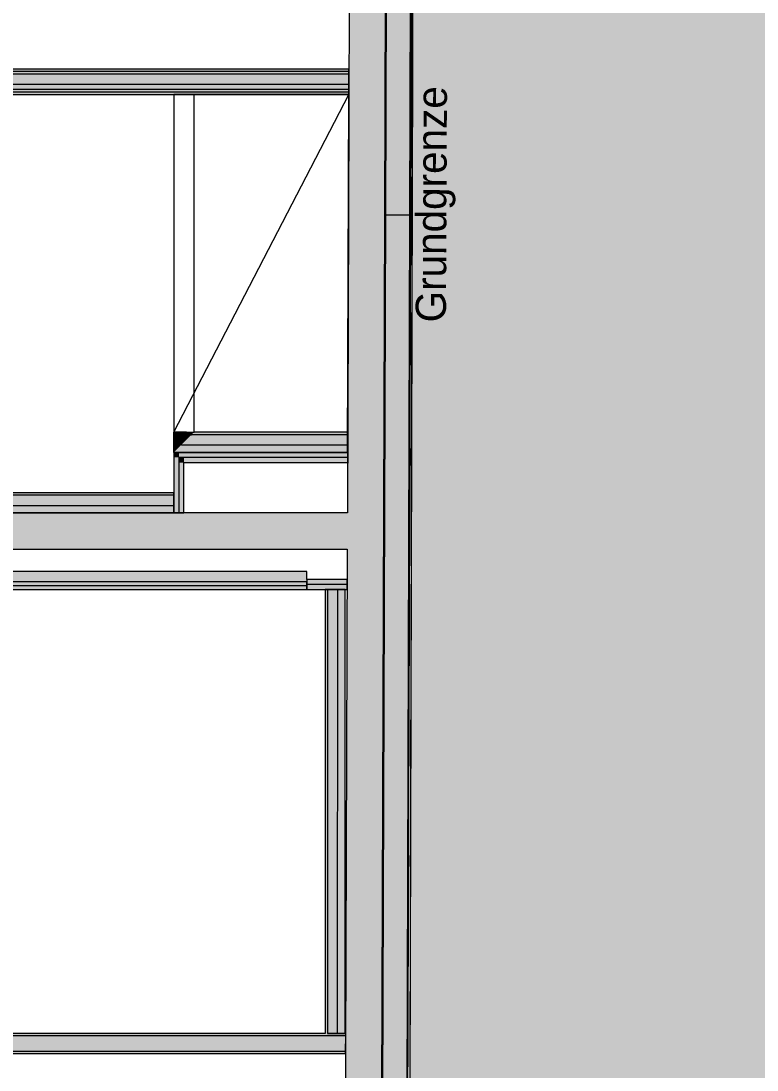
# Model space of a CAD drawing. Header units: metres. Extents: x -3 to 171, y -23 to 41.
# Drawn here: x 150.42 to 154.06, y 26.65 to 31.85 of the extents above; entities that cross this region are included whole.
import ezdxf

# ---------------------------------------------------------------- set-up
doc = ezdxf.new("R2010")
doc.units = ezdxf.units.M
doc.header["$MEASUREMENT"] = 0
for name, color, linetype in [('110 Wand Aussen', 7, 'Continuous'), ('120 Wand Innen tragend', 7, 'Continuous'), ('130 Wand Innen', 7, 'Continuous'), ('170 Schachtwände', 7, 'Continuous'), ('230 Decke abgehaengt', 7, 'Continuous'), ('725 Nachbarbebauung', 7, 'Continuous'), ('Neubau_840 Baulinien', 7, 'Continuous'), ('Neubau_844 Umriss 2D', 7, 'Continuous')]:
    doc.layers.add(name, color=color, linetype=linetype)
doc.styles.add('ERSTELLTER_STIL_2', font='')
doc.styles.get('ERSTELLTER_STIL_2').set_extended_font_data('Eurostile')
doc.linetypes.add('Grenze Grundstück', pattern='A,0,[1,415_260415_PP_VA_1_7 1 DG1.Shx,S=0.00031746,R=0,X=0,Y=0],-0.04,0', length=0.04)

# ---------------------------------------------------------------- blocks, each defined once
blk = doc.blocks.new('Wand_6_2', base_point=(151.1742, 31.6152))
at = {"layer": '230 Decke abgehaengt', "color": 7, "linetype": 'Continuous', "lineweight": 18}
for p, q in [((151.1867, 29.8152), (151.1742, 29.8152)), ((151.2367, 29.8152), (151.1867, 29.8152)), ((151.2367, 29.8152), (151.2742, 29.8152))]:
    blk.add_line(p, q, dxfattribs=at)
at = {"layer": '230 Decke abgehaengt', "color": 7, "linetype": 'Grenze Grundstück', "lineweight": 13, "ltscale": 200, "flags": 128}
for points in [[(151.1742, 31.4902), (151.1742, 29.8152)], [(151.1867, 31.4902), (151.1742, 31.4902)], [(151.2367, 31.4902), (151.1867, 31.4902)], [(151.2742, 31.4902), (151.2367, 31.4902)], [(151.2742, 29.8152), (151.2742, 31.4902)]]:
    blk.add_lwpolyline(points, dxfattribs=at)
blk = doc.blocks.new('Decke_3_2', base_point=(152.3668, 35.4597))
at = {"layer": '725 Nachbarbebauung', "linetype": 'Continuous', "lineweight": 0, "true_color": 0x1f1f1f}
blk.add_hatch(color=250, dxfattribs=at).paths.add_polyline_path([(152.3668, 35.4597), (152.3372, 24.0151), (162.4416, 23.9298), (162.4453, 24.7904), (165.2425, 24.7792), (165.2384, 23.8246), (171.2737, 23.7992), (171.3553, 35.4443)])
at = {"layer": '725 Nachbarbebauung', "color": 8, "linetype": 'Continuous', "lineweight": 13, "flags": 128}
blk.add_lwpolyline([(152.3668, 35.4597), (152.3372, 24.0151), (162.4416, 23.9298), (162.4453, 24.7904), (165.2425, 24.7792), (165.2384, 23.8246), (171.2737, 23.7992), (171.3553, 35.4443)], close=True, dxfattribs=at)
blk = doc.blocks.new('Decke_8_2', base_point=(151.1742, 29.7152))
at = {"layer": '230 Decke abgehaengt', "color": 8, "linetype": 'Continuous', "lineweight": 13, "flags": 128}
blk.add_lwpolyline([(151.1742, 29.7152), (152.0351, 29.7152), (152.041, 31.4902), (151.1742, 31.4902)], close=True, dxfattribs=at)
blk = doc.blocks.new('Wand_7_2', base_point=(152.3642, 35.4602))
at = {"layer": '110 Wand Aussen', "linetype": 'Continuous', "lineweight": 0, "true_color": 0x000000}
for points in [[(152.344, 30.8911), (152.3594, 35.5241), (152.2389, 35.377), (152.224, 30.8915)], [(152.2393, 35.4802), (152.3235, 35.4802), (152.3563, 35.5202), (152.2394, 35.5202)], [(152.2394, 35.5202), (152.3563, 35.5202), (152.3594, 35.5241), (152.3595, 35.5302), (152.2395, 35.5302)], [(152.349, 30.891), (152.3645, 35.5302), (152.3594, 35.5241), (152.344, 30.8911)], [(152.3595, 35.5302), (152.3594, 35.5241), (152.3645, 35.5302)], [(152.2392, 35.4602), (152.3071, 35.4602), (152.3235, 35.4802), (152.2393, 35.4802)], [(152.2389, 35.377), (152.3071, 35.4602), (152.2392, 35.4602)], [(152.0532, 35.1502), (152.2006, 35.3302), (152.0538, 35.3302)], [(152.0532, 35.1502), (152.2332, 35.1502), (152.2338, 35.3302), (152.2006, 35.3302)], [(152.2338, 35.3302), (152.219, 30.8915), (152.224, 30.8915), (152.2388, 35.3302)], [(152.2338, 35.3352), (152.2338, 35.3302), (152.2388, 35.3302), (152.2388, 35.3352)], [(152.0532, 35.1502), (152.039, 30.8921), (152.219, 30.8915), (152.2332, 35.1502)]]:
    blk.add_hatch(color=18, dxfattribs=at).paths.add_polyline_path(points)
at = {"layer": '110 Wand Aussen', "color": 7, "linetype": 'Continuous', "lineweight": 13}
for p, q in [((152.2393, 35.4802), (152.2394, 35.5202)), ((152.2394, 35.5202), (152.2395, 35.5302)), ((152.344, 30.8911), (152.3594, 35.5241)), ((152.3594, 35.5241), (152.3595, 35.5302)), ((152.2392, 35.4602), (152.2393, 35.4802)), ((152.2389, 35.377), (152.2392, 35.4602)), ((152.2388, 35.3352), (152.2389, 35.377)), ((152.224, 30.8915), (152.2388, 35.3302)), ((152.2338, 35.3352), (152.2388, 35.3352)), ((152.2388, 35.3302), (152.2388, 35.3352))]:
    blk.add_line(p, q, dxfattribs=at)
at = {"layer": '110 Wand Aussen', "color": 7, "linetype": 'Continuous', "lineweight": 18}
for p, q in [((152.2006, 35.3302), (152.0538, 35.3302)), ((152.2006, 35.3302), (152.2338, 35.3302)), ((152.2332, 35.1502), (152.2338, 35.3302)), ((152.219, 30.8915), (152.2332, 35.1502))]:
    blk.add_line(p, q, dxfattribs=at)
at = {"layer": '110 Wand Aussen', "color": 7, "linetype": 'Continuous', "lineweight": 13, "flags": 128}
for points in [[(152.3595, 35.5302), (152.2395, 35.5302)], [(152.349, 30.891), (152.3645, 35.5302)], [(152.3645, 35.5302), (152.3595, 35.5302)], [(152.344, 30.8911), (152.224, 30.8915)]]:
    blk.add_lwpolyline(points, dxfattribs=at)
at = {"layer": '110 Wand Aussen', "color": 7, "linetype": 'Continuous', "lineweight": 18, "flags": 128}
blk.add_lwpolyline([(152.0532, 35.1502), (152.039, 30.8921)], dxfattribs=at)
blk = doc.blocks.new('Wand_35_2', base_point=(152.349, 30.891))
at = {"layer": '110 Wand Aussen', "linetype": 'Continuous', "lineweight": 0, "true_color": 0x000000}
for points in [[(152.1853, 20.7702), (152.219, 30.8915), (152.039, 30.8921), (152.0053, 20.7702)], [(152.1897, 20.5902), (152.224, 30.8915), (152.219, 30.8915), (152.1847, 20.5902)], [(152.3096, 20.5852), (152.344, 30.8911), (152.224, 30.8915), (152.1896, 20.5852)], [(152.3142, 20.4602), (152.349, 30.891), (152.344, 30.8911), (152.3092, 20.4602)]]:
    blk.add_hatch(color=18, dxfattribs=at).paths.add_polyline_path(points)
at = {"layer": '110 Wand Aussen', "color": 7, "linetype": 'Continuous', "lineweight": 18}
blk.add_line((152.1853, 20.7702), (152.219, 30.8915), dxfattribs=at)
at = {"layer": '110 Wand Aussen', "color": 7, "linetype": 'Continuous', "lineweight": 13}
for p, q in [((152.1897, 20.5902), (152.224, 30.8915)), ((152.3096, 20.5852), (152.344, 30.8911))]:
    blk.add_line(p, q, dxfattribs=at)
at = {"layer": '110 Wand Aussen', "color": 7, "linetype": 'Continuous', "lineweight": 18, "flags": 128}
for points in [[(152.039, 30.8921), (152.0341, 29.4152)], [(152.0335, 29.2352), (152.0053, 20.7702)]]:
    blk.add_lwpolyline(points, dxfattribs=at)
at = {"layer": '110 Wand Aussen', "color": 7, "linetype": 'Continuous', "lineweight": 13, "flags": 128}
for points in [[(152.344, 30.8911), (152.224, 30.8915)], [(152.3142, 20.4602), (152.349, 30.891)]]:
    blk.add_lwpolyline(points, dxfattribs=at)
blk = doc.blocks.new('Wand_38_2', base_point=(149.274, 26.7352))
at = {"layer": '130 Wand Innen', "linetype": 'Continuous', "lineweight": 0, "true_color": 0x000000}
for points in [[(152.0255, 26.8352), (149.3742, 26.8352), (149.3742, 26.8227), (152.0254, 26.8227)], [(149.3742, 26.7477), (152.0252, 26.7477), (152.0254, 26.8227), (149.3742, 26.8227)], [(149.3742, 26.7352), (152.0251, 26.7352), (152.0252, 26.7477), (149.3742, 26.7477)]]:
    blk.add_hatch(color=18, dxfattribs=at).paths.add_polyline_path(points)
at = {"layer": '130 Wand Innen', "color": 7, "linetype": 'Continuous', "lineweight": 18}
for p, q in [((152.0254, 26.8227), (149.3742, 26.8227)), ((149.3742, 26.8227), (149.3742, 26.7477)), ((149.3742, 26.7477), (152.0252, 26.7477))]:
    blk.add_line(p, q, dxfattribs=at)
at = {"layer": '130 Wand Innen', "color": 7, "linetype": 'Continuous', "lineweight": 18, "flags": 128}
for points in [[(149.274, 26.8352), (149.274, 26.7352)], [(151.9233, 26.8352), (149.3742, 26.8352)], [(152.0255, 26.8352), (151.9358, 26.8352)], [(152.0251, 26.7352), (152.0255, 26.8352)], [(149.3742, 26.7352), (152.0251, 26.7352)]]:
    blk.add_lwpolyline(points, dxfattribs=at)
blk = doc.blocks.new('Wand_58_2', base_point=(151.9235, 29.0352))
at = {"layer": '130 Wand Innen', "linetype": 'Continuous', "lineweight": 0, "true_color": 0x000000}
for points in [[(151.9235, 29.0352), (151.9233, 26.8352), (151.9358, 26.8352), (151.936, 29.0352)], [(151.936, 29.0352), (151.9358, 26.8352), (151.9858, 26.8352), (151.986, 29.0352)]]:
    blk.add_hatch(color=18, dxfattribs=at).paths.add_polyline_path(points)
at = {"layer": '130 Wand Innen', "linetype": 'Continuous', "lineweight": 0, "true_color": 0xffffff}
blk.add_hatch(color=7, dxfattribs=at).paths.add_polyline_path([(152.0233, 26.8352), (152.0235, 29.0352), (151.986, 29.0352), (151.9858, 26.8352)])
at = {"layer": '130 Wand Innen', "color": 7, "linetype": 'Continuous', "lineweight": 18}
for p, q in [((151.936, 29.0352), (151.9358, 26.8352)), ((151.9858, 26.8352), (151.986, 29.0352))]:
    blk.add_line(p, q, dxfattribs=at)
at = {"layer": '130 Wand Innen', "color": 7, "linetype": 'Continuous', "lineweight": 18, "flags": 128}
for points in [[(151.9235, 29.0352), (151.9233, 26.8352)], [(152.0235, 29.0352), (151.9235, 29.0352)], [(152.0233, 26.8352), (152.0235, 29.0352)], [(151.9358, 26.8352), (152.0233, 26.8352)]]:
    blk.add_lwpolyline(points, dxfattribs=at)
blk = doc.blocks.new('Wand_62_2', base_point=(149.7642, 29.4152))
at = {"layer": '120 Wand Innen tragend', "linetype": 'Continuous', "lineweight": 0, "true_color": 0x000000}
blk.add_hatch(color=18, dxfattribs=at).paths.add_polyline_path([(149.7642, 29.2352), (152.0335, 29.2352), (152.0341, 29.4152), (149.7642, 29.4152)])
at = {"layer": '120 Wand Innen tragend', "color": 7, "linetype": 'Continuous', "lineweight": 18, "flags": 128}
for points in [[(152.0341, 29.4152), (149.7642, 29.4152)], [(149.7642, 29.2352), (152.0335, 29.2352)]]:
    blk.add_lwpolyline(points, dxfattribs=at)
blk = doc.blocks.new('Wand_63_2', base_point=(149.8642, 29.5152))
at = {"layer": '130 Wand Innen', "linetype": 'Continuous', "lineweight": 0, "true_color": 0x000000}
for points in [[(151.1742, 29.5152), (149.8642, 29.5152), (149.8642, 29.5027), (151.1742, 29.5027)], [(151.1742, 29.5027), (149.8642, 29.5027), (149.8642, 29.4527), (151.1742, 29.4527)]]:
    blk.add_hatch(color=18, dxfattribs=at).paths.add_polyline_path(points)
at = {"layer": '130 Wand Innen', "linetype": 'Continuous', "lineweight": 0, "true_color": 0xffffff}
blk.add_hatch(color=7, dxfattribs=at).paths.add_polyline_path([(149.8642, 29.4152), (151.1742, 29.4152), (151.1742, 29.4527), (149.8642, 29.4527)])
at = {"layer": '130 Wand Innen', "color": 7, "linetype": 'Continuous', "lineweight": 18}
for p, q in [((151.1742, 29.5027), (149.8642, 29.5027)), ((149.8642, 29.4527), (151.1742, 29.4527))]:
    blk.add_line(p, q, dxfattribs=at)
at = {"layer": '130 Wand Innen', "color": 7, "linetype": 'Continuous', "lineweight": 18, "flags": 128}
for points in [[(151.1742, 29.5152), (149.8642, 29.5152)], [(149.8642, 29.5027), (149.8642, 29.4152)], [(151.1742, 29.4152), (151.1742, 29.5152)], [(149.8642, 29.4152), (151.1742, 29.4152)]]:
    blk.add_lwpolyline(points, dxfattribs=at)
blk = doc.blocks.new('Wand_75_2', base_point=(151.1742, 29.8152))
at = {"layer": '130 Wand Innen', "linetype": 'Continuous', "lineweight": 0, "true_color": 0x000000}
for points in [[(151.1742, 29.8152), (151.1742, 29.8027), (151.1867, 29.8027), (151.1867, 29.8152)], [(151.1742, 29.8027), (151.1742, 29.7527), (151.1867, 29.7527), (151.1867, 29.8027)], [(151.1867, 29.8152), (151.1867, 29.8027), (151.2367, 29.8027), (151.2367, 29.8152)], [(151.1867, 29.8027), (151.1867, 29.7527), (151.2117, 29.7527), (151.2367, 29.7777), (151.2367, 29.8027)], [(152.0354, 29.8027), (151.2617, 29.8027), (151.2117, 29.7527), (152.0352, 29.7527)], [(151.2367, 29.8027), (151.2617, 29.8027), (151.2742, 29.8152), (151.2367, 29.8152)], [(151.2367, 29.8027), (151.2367, 29.7777), (151.2617, 29.8027)], [(152.0354, 29.8152), (151.2742, 29.8152), (151.2617, 29.8027), (152.0354, 29.8027)]]:
    blk.add_hatch(color=18, dxfattribs=at).paths.add_polyline_path(points)
at = {"layer": '130 Wand Innen', "linetype": 'Continuous', "lineweight": 0, "true_color": 0xffffff}
for points in [[(151.1867, 29.7527), (151.1742, 29.7527), (151.1742, 29.7152), (151.1867, 29.7277)], [(151.1742, 29.7152), (152.0351, 29.7152), (152.0352, 29.7527), (151.2117, 29.7527)], [(151.1867, 29.7527), (151.1867, 29.7277), (151.2117, 29.7527)]]:
    blk.add_hatch(color=7, dxfattribs=at).paths.add_polyline_path(points)
at = {"layer": '130 Wand Innen', "color": 7, "linetype": 'Continuous', "lineweight": 18}
for p, q in [((152.0354, 29.8027), (151.2617, 29.8027)), ((151.2117, 29.7527), (152.0352, 29.7527))]:
    blk.add_line(p, q, dxfattribs=at)
at = {"layer": '130 Wand Innen', "color": 7, "linetype": 'Continuous', "lineweight": 18, "flags": 128}
for points in [[(152.0354, 29.8152), (151.2742, 29.8152)], [(152.0354, 29.8027), (152.0352, 29.7527)], [(152.0354, 29.8152), (152.0354, 29.8027)], [(152.0352, 29.7527), (152.0351, 29.7152)], [(151.1742, 29.7152), (152.0351, 29.7152)]]:
    blk.add_lwpolyline(points, dxfattribs=at)
at = {"layer": '230 Decke abgehaengt', "color": 7, "linetype": 'Continuous', "lineweight": 18}
for p, q in [((151.1867, 29.8152), (151.1742, 29.8152)), ((151.1867, 29.8027), (151.1742, 29.8027)), ((151.2367, 29.8152), (151.1867, 29.8152)), ((151.2367, 29.8027), (151.1867, 29.8027)), ((151.2367, 29.8152), (151.2742, 29.8152)), ((151.2367, 29.8027), (151.2617, 29.8027)), ((151.1867, 29.7527), (151.1742, 29.7527)), ((151.2117, 29.7527), (151.1867, 29.7527))]:
    blk.add_line(p, q, dxfattribs=at)
at = {"layer": '230 Decke abgehaengt', "color": 7, "linetype": 'Continuous', "lineweight": 18, "flags": 128}
for points in [[(151.1742, 29.8027), (151.1742, 29.8152)], [(151.1742, 29.7527), (151.1742, 29.8027)], [(151.1742, 29.7152), (151.1742, 29.7527)]]:
    blk.add_lwpolyline(points, dxfattribs=at)
blk = doc.blocks.new('Wand_76_2', base_point=(152.3451, 29.7152))
at = {"layer": '170 Schachtwände', "linetype": 'Continuous', "lineweight": 0, "true_color": 0x000000}
for points in [[(151.1742, 29.6902), (151.1992, 29.6902), (151.1742, 29.7152)], [(151.1992, 29.7152), (151.1742, 29.7152), (151.1992, 29.6902)], [(151.1992, 29.6902), (152.035, 29.6902), (152.0351, 29.7152), (151.1992, 29.7152)], [(151.2242, 29.6652), (151.1992, 29.6902), (151.1992, 29.6652)], [(151.2242, 29.6902), (151.1992, 29.6902), (151.2242, 29.6652)], [(151.2242, 29.6652), (152.0349, 29.6652), (152.035, 29.6902), (151.2242, 29.6902)]]:
    blk.add_hatch(color=18, dxfattribs=at).paths.add_polyline_path(points)
at = {"layer": '170 Schachtwände', "color": 7, "linetype": 'Continuous', "lineweight": 18}
for p, q in [((151.2242, 29.6902), (151.1992, 29.6902)), ((152.035, 29.6902), (151.2242, 29.6902))]:
    blk.add_line(p, q, dxfattribs=at)
at = {"layer": '170 Schachtwände', "color": 7, "linetype": 'Continuous', "lineweight": 18, "flags": 128}
for points in [[(151.1742, 29.7152), (151.1742, 29.6902)], [(152.0351, 29.7152), (151.1742, 29.7152)], [(152.0351, 29.7152), (152.035, 29.6902)], [(151.2242, 29.6652), (152.0349, 29.6652)], [(152.035, 29.6902), (152.0349, 29.6652)]]:
    blk.add_lwpolyline(points, dxfattribs=at)
blk = doc.blocks.new('Wand_77_2', base_point=(151.1742, 29.4152))
at = {"layer": '170 Schachtwände', "linetype": 'Continuous', "lineweight": 0, "true_color": 0x000000}
for points in [[(151.1742, 29.4152), (151.1992, 29.4152), (151.1992, 29.6902), (151.1742, 29.6902)], [(151.1992, 29.6652), (151.1992, 29.4152), (151.2242, 29.4152), (151.2242, 29.6652)]]:
    blk.add_hatch(color=18, dxfattribs=at).paths.add_polyline_path(points)
at = {"layer": '170 Schachtwände', "color": 7, "linetype": 'Continuous', "lineweight": 18}
for p, q in [((151.1992, 29.6902), (151.1992, 29.6652)), ((151.1992, 29.6652), (151.1992, 29.4152))]:
    blk.add_line(p, q, dxfattribs=at)
at = {"layer": '170 Schachtwände', "color": 7, "linetype": 'Continuous', "lineweight": 18, "flags": 128}
for points in [[(151.1742, 29.6902), (151.1742, 29.4152)], [(151.2242, 29.4152), (151.2242, 29.6652)], [(151.1742, 29.4152), (151.1992, 29.4152)], [(151.1992, 29.4152), (151.2242, 29.4152)]]:
    blk.add_lwpolyline(points, dxfattribs=at)
blk = doc.blocks.new('Wand_113_2', base_point=(150.0935, 29.0352))
at = {"layer": '170 Schachtwände', "linetype": 'Continuous', "lineweight": 0, "true_color": 0x000000}
for points in [[(150.0935, 29.0752), (151.8335, 29.0752), (151.8335, 29.1252), (150.0935, 29.1252)], [(150.0935, 29.0552), (151.8335, 29.0552), (151.8335, 29.0752), (150.0935, 29.0752)], [(150.0935, 29.0352), (151.8335, 29.0352), (151.8335, 29.0552), (150.0935, 29.0552)]]:
    blk.add_hatch(color=18, dxfattribs=at).paths.add_polyline_path(points)
at = {"layer": '170 Schachtwände', "color": 7, "linetype": 'Continuous', "lineweight": 18}
for p, q in [((150.0935, 29.0752), (151.8335, 29.0752)), ((150.0935, 29.0552), (151.8335, 29.0552))]:
    blk.add_line(p, q, dxfattribs=at)
at = {"layer": '170 Schachtwände', "color": 7, "linetype": 'Continuous', "lineweight": 18, "flags": 128}
for points in [[(151.8335, 29.1252), (150.0935, 29.1252)], [(150.0935, 29.1252), (150.0935, 29.0752)], [(151.8335, 29.0852), (151.8335, 29.1252)], [(151.8335, 29.0352), (151.8335, 29.0752)], [(150.0935, 29.0352), (151.8335, 29.0352)]]:
    blk.add_lwpolyline(points, dxfattribs=at)
blk = doc.blocks.new('Wand_114_2', base_point=(151.8335, 29.0852))
at = {"layer": '170 Schachtwände', "linetype": 'Continuous', "lineweight": 0, "true_color": 0x000000}
for points in [[(152.033, 29.0852), (151.8335, 29.0852), (151.8335, 29.0602), (152.0329, 29.0602)], [(152.0329, 29.0602), (151.8335, 29.0602), (151.8335, 29.0352), (152.0328, 29.0352)]]:
    blk.add_hatch(color=18, dxfattribs=at).paths.add_polyline_path(points)
at = {"layer": '170 Schachtwände', "color": 7, "linetype": 'Continuous', "lineweight": 18}
blk.add_line((152.0329, 29.0602), (151.8335, 29.0602), dxfattribs=at)
at = {"layer": '170 Schachtwände', "color": 7, "linetype": 'Continuous', "lineweight": 18, "flags": 128}
for points in [[(152.033, 29.0852), (151.8335, 29.0852)], [(151.8335, 29.0852), (151.8335, 29.0352)], [(152.0328, 29.0352), (152.033, 29.0852)], [(151.8335, 29.0352), (152.0328, 29.0352)]]:
    blk.add_lwpolyline(points, dxfattribs=at)
blk = doc.blocks.new('Wand_115_2', base_point=(150.0935, 29.0352))
at = {"layer": '170 Schachtwände', "linetype": 'Continuous', "lineweight": 0, "true_color": 0x000000}
for points in [[(150.0935, 29.0752), (151.8335, 29.0752), (151.8335, 29.1252), (150.0935, 29.1252)], [(150.0935, 29.0552), (151.8335, 29.0552), (151.8335, 29.0752), (150.0935, 29.0752)], [(150.0935, 29.0352), (151.8335, 29.0352), (151.8335, 29.0552), (150.0935, 29.0552)]]:
    blk.add_hatch(color=18, dxfattribs=at).paths.add_polyline_path(points)
at = {"layer": '170 Schachtwände', "color": 7, "linetype": 'Continuous', "lineweight": 18}
for p, q in [((150.0935, 29.0752), (151.8335, 29.0752)), ((150.0935, 29.0552), (151.8335, 29.0552))]:
    blk.add_line(p, q, dxfattribs=at)
at = {"layer": '170 Schachtwände', "color": 7, "linetype": 'Continuous', "lineweight": 18, "flags": 128}
for points in [[(151.8335, 29.1252), (150.0935, 29.1252)], [(150.0935, 29.1252), (150.0935, 29.0752)], [(151.8335, 29.0852), (151.8335, 29.1252)], [(151.8335, 29.0352), (151.8335, 29.0752)], [(150.0935, 29.0352), (151.8335, 29.0352)]]:
    blk.add_lwpolyline(points, dxfattribs=at)
blk = doc.blocks.new('Wand_142_2', base_point=(149.7642, 31.6152))
at = {"layer": '130 Wand Innen', "linetype": 'Continuous', "lineweight": 0, "true_color": 0x000000}
for points in [[(152.0414, 31.6152), (149.7642, 31.6152), (149.7642, 31.6027), (152.0414, 31.6027)], [(152.0414, 31.6027), (149.7642, 31.6027), (149.7642, 31.5902), (152.0413, 31.5902)], [(152.0413, 31.5902), (149.7642, 31.5902), (149.7642, 31.5402), (152.0412, 31.5402)], [(149.7642, 31.5027), (152.041, 31.5027), (152.0411, 31.5152), (149.7642, 31.5152)], [(149.8642, 31.4902), (152.041, 31.4902), (152.041, 31.5027), (149.8642, 31.5027)]]:
    blk.add_hatch(color=18, dxfattribs=at).paths.add_polyline_path(points)
at = {"layer": '130 Wand Innen', "linetype": 'Continuous', "lineweight": 0, "true_color": 0xffffff}
blk.add_hatch(color=7, dxfattribs=at).paths.add_polyline_path([(149.7642, 31.5152), (152.0411, 31.5152), (152.0412, 31.5402), (149.7642, 31.5402)])
at = {"layer": '130 Wand Innen', "color": 7, "linetype": 'Continuous', "lineweight": 18}
for p, q in [((152.0414, 31.6027), (149.7642, 31.6027)), ((152.0413, 31.5902), (149.7642, 31.5902)), ((149.7642, 31.5402), (152.0412, 31.5402)), ((149.7642, 31.5152), (152.0411, 31.5152)), ((149.7767, 31.5027), (149.7642, 31.5027)), ((149.8517, 31.5027), (149.7767, 31.5027)), ((149.8517, 31.5027), (152.041, 31.5027))]:
    blk.add_line(p, q, dxfattribs=at)
at = {"layer": '130 Wand Innen', "color": 7, "linetype": 'Continuous', "lineweight": 18, "flags": 128}
for points in [[(152.0414, 31.6152), (149.7642, 31.6152)], [(149.7642, 31.6152), (149.7642, 31.4902)], [(152.041, 31.4902), (152.0414, 31.6152)], [(149.8642, 31.4902), (152.041, 31.4902)]]:
    blk.add_lwpolyline(points, dxfattribs=at)

msp = doc.modelspace()

# ---------------------------------------------------------------- linework, layer by layer
at = {"layer": '230 Decke abgehaengt', "color": 8, "linetype": 'Grenze Grundstück', "lineweight": 13, "ltscale": 200}
msp.add_line((151.1742, 29.8152), (152.041, 31.4902), dxfattribs=at)
at = {"layer": 'Neubau_840 Baulinien', "color": 254, "linetype": 'Grenze Grundstück', "lineweight": 13, "true_color": 0xe3e3e3}
msp.add_lwpolyline([(133.3792, 35.46), (152.3642, 35.459), (152.3372, 24.0151), (152.2827, 15.8899), (152.2278, 4.1322), (133.4457, 1.4333), (133.4356, 23.2572)], close=True, dxfattribs=at)

# ---------------------------------------------------------------- block references
at = {"layer": '110 Wand Aussen', "color": 7, "lineweight": 25}
for name, p in [('Wand_7_2', (152.3642, 35.4602)), ('Wand_35_2', (152.349, 30.891))]:
    msp.add_blockref(name, p, dxfattribs=at)
at = {"layer": '120 Wand Innen tragend', "color": 7, "lineweight": 25}
msp.add_blockref('Wand_62_2', (149.7642, 29.4152), dxfattribs=at)
at = {"layer": '130 Wand Innen', "color": 7, "lineweight": 35}
for name, p in [('Wand_142_2', (149.7642, 31.6152)), ('Wand_75_2', (151.1742, 29.8152)), ('Wand_63_2', (149.8642, 29.5152)), ('Wand_58_2', (151.9235, 29.0352)), ('Wand_38_2', (149.274, 26.7352))]:
    msp.add_blockref(name, p, dxfattribs=at)
at = {"layer": '170 Schachtwände', "color": 7, "lineweight": 35}
for name, p in [('Wand_76_2', (152.3451, 29.7152)), ('Wand_77_2', (151.1742, 29.4152)), ('Wand_113_2', (150.0935, 29.0352)), ('Wand_115_2', (150.0935, 29.0352)), ('Wand_114_2', (151.8335, 29.0852))]:
    msp.add_blockref(name, p, dxfattribs=at)
at = {"layer": '230 Decke abgehaengt', "color": 7, "lineweight": 18}
msp.add_blockref('Wand_6_2', (151.1742, 31.6152), dxfattribs=at)
at = {"layer": '230 Decke abgehaengt', "color": 8, "linetype": 'Continuous', "lineweight": 13}
msp.add_blockref('Decke_8_2', (151.1742, 29.7152), dxfattribs=at)
at = {"layer": '725 Nachbarbebauung', "color": 8, "linetype": 'Continuous', "lineweight": 13}
msp.add_blockref('Decke_3_2', (152.3668, 35.4597), dxfattribs=at)

# ---------------------------------------------------------------- texts
at = {"layer": 'Neubau_844 Umriss 2D', "color": 254, "linetype": 'Continuous', "lineweight": 13, "true_color": 0xe3e3e3, "insert": (152.4726, 30.9452), "char_height": 0.15, "attachment_point": 5, "rotation": 89.7458, "style": 'ERSTELLTER_STIL_2'}
msp.add_mtext('\\A1;{\\pqc;\\fEurostile|b0|i0|c0|p0;\\W1.000000;Grundgrenze}', dxfattribs=at)

doc.saveas('drawing.dxf')
